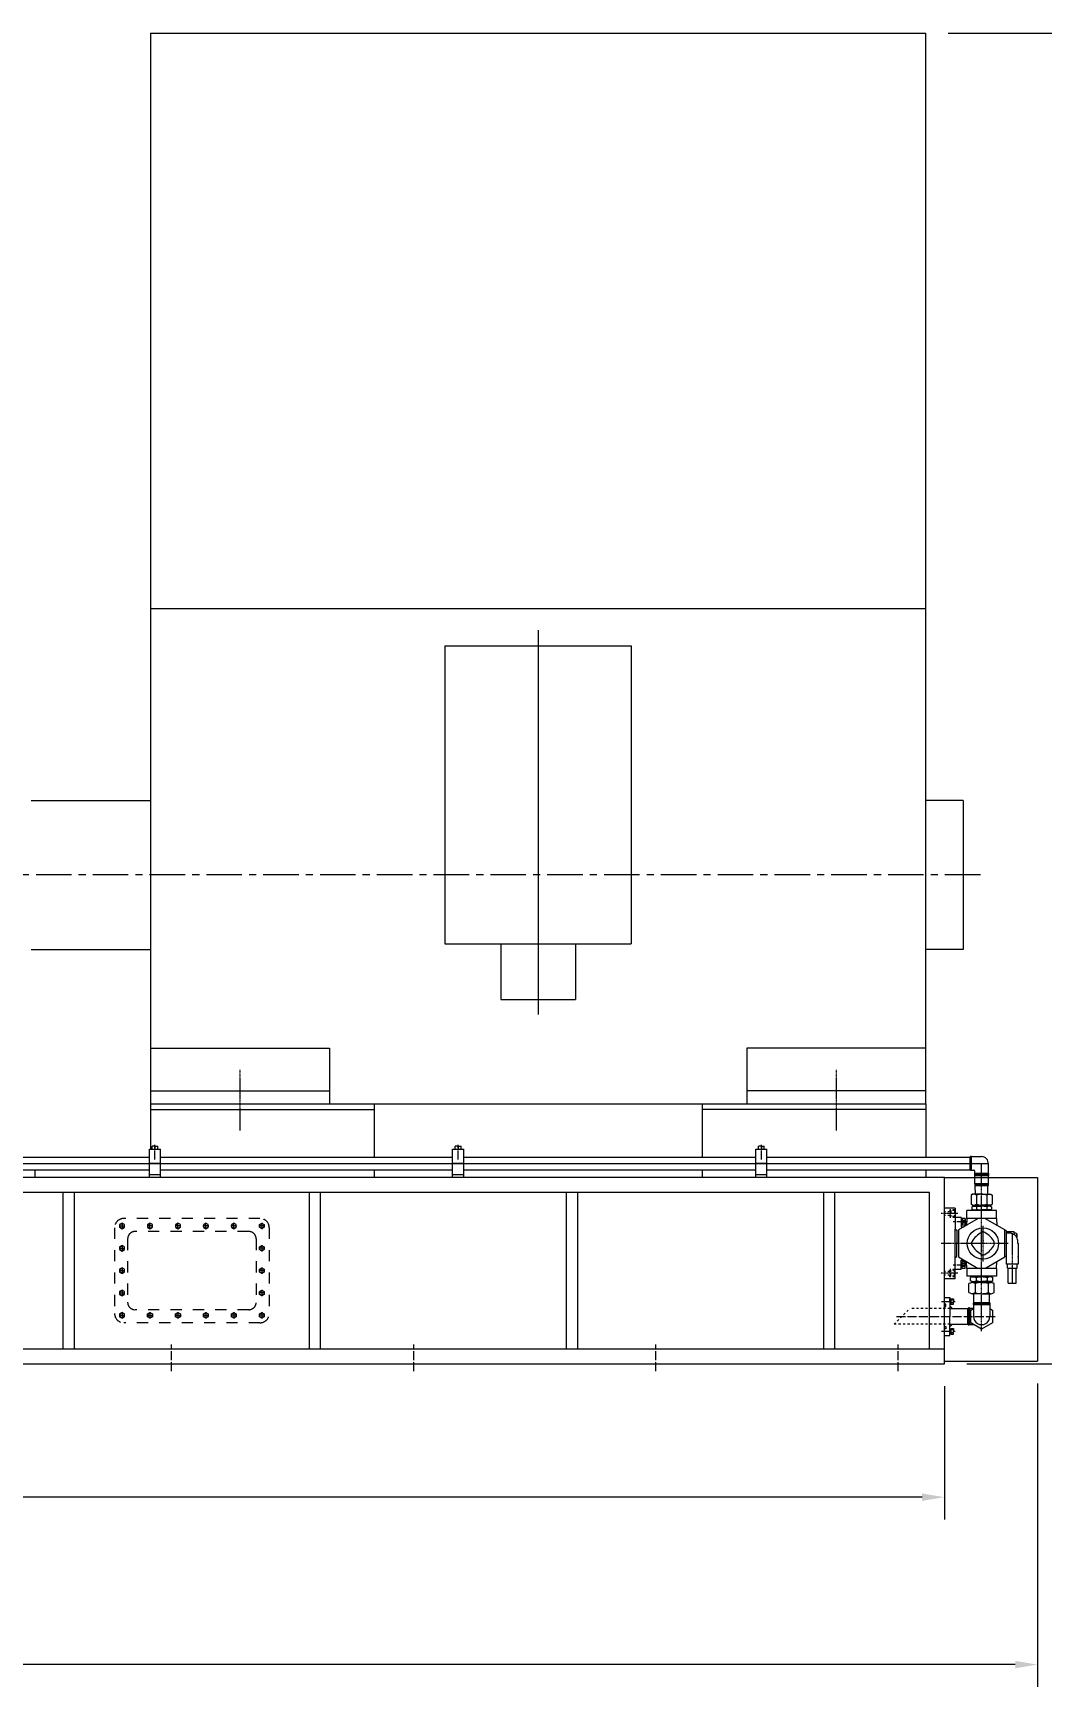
# Model space of a CAD drawing. Header units: inches. Extents: x -7 to 38035, y 41 to 29026.
# Drawn here: x 32619 to 35326, y 12149 to 16589 of the extents above; entities that cross this region are included whole.
import ezdxf

# ---------------------------------------------------------------- set-up
doc = ezdxf.new("R2010")
doc.units = ezdxf.units.IN
doc.header["$MEASUREMENT"] = 0
for name, pattern in [('ACAD_ISO04W100', [30, 24, -3, 0, -3]), ('CENTER', [50.8, 31.75, -6.35, 6.35, -6.35]), ('CHAIN', [0.7087, 0.4724, -0.0591, 0.1181, -0.0591]), ('EB_DASH', [6, 3, -3])]:
    doc.linetypes.add(name, pattern=pattern)
doc.layers.get('Defpoints').update_dxf_attribs({"lineweight": 5})
doc.layers.add('CAXA1', color=5, linetype='CENTER', lineweight=5)
doc.styles.add('Roman', font='arial.ttf')
doc.styles.get("Standard").update_dxf_attribs({"font": 'arial.ttf'})
doc.dimstyles.new('ISO-25', dxfattribs={"dimscale": 30, "dimtxt": 1.5, "dimasz": 1.5, "dimexe": 2, "dimexo": 2, "dimtad": 1, "dimtih": 1, "dimtoh": 1, "dimdec": 1, "dimlfac": 0.03937, "dimdsep": 46, "dimtxsty": 'Standard', "dimcen": 2.5, "dimclrd": 7, "dimclre": 7, "dimclrt": 7, "dimadec": 0, "dimazin": 0, "dimtfac": 1, "dimtdec": 1, "dimtmove": 0, "dimatfit": 3, "dimfxl": 1, "dimlwd": 5, "dimlwe": 5, "dimarcsym": 0})

# ---------------------------------------------------------------- blocks, each defined once
blk = doc.blocks.new('*D252')
at = {"color": 7, "linetype": 'Continuous', "lineweight": 5, "transparency": 16777216}
for p, q in [((35074.1, 16589.4), (36169.6, 16589.4)), ((36109.6, 16529.4), (36109.6, 15105.5)), ((36109.6, 13076.9), (36109.6, 14853.6)), ((35124.1, 13016.9), (36169.6, 13016.9))]:
    blk.add_line(p, q, dxfattribs=at)
at = {"color": 7, "transparency": 16777216}
for points in [[(36099.6, 16529.4), (36119.6, 16529.4), (36109.6, 16589.4)], [(36099.6, 13076.9), (36119.6, 13076.9), (36109.6, 13016.9)]]:
    blk.add_solid(points, dxfattribs=at)
at = {"layer": 'Defpoints', "color": 0, "transparency": 16777216}
for p in [(35014.1, 16589.4), (35064.1, 13016.9), (36109.6, 13016.9)]:
    blk.add_point(p, dxfattribs=at)
at = {"color": 7, "lineweight": 5, "transparency": 16777216, "insert": (36109.6, 14979.6), "char_height": 210, "attachment_point": 5, "style": 'Roman'}
blk.add_mtext('140.7', dxfattribs=at)
blk = doc.blocks.new('*D245')
at = {"color": 7, "linetype": 'Continuous', "lineweight": 5, "transparency": 16777216}
for p, q in [((29979, 12956.9), (29979, 12598.6)), ((35064.1, 12956.9), (35064.1, 12598.6)), ((35004.1, 12658.6), (30039, 12658.6))]:
    blk.add_line(p, q, dxfattribs=at)
at = {"color": 7, "transparency": 16777216}
for points in [[(30039, 12668.6), (30039, 12648.6), (29979, 12658.6)], [(35004.1, 12668.6), (35004.1, 12648.6), (35064.1, 12658.6)]]:
    blk.add_solid(points, dxfattribs=at)
at = {"layer": 'Defpoints', "color": 0, "transparency": 16777216}
for p in [(29979, 13016.9), (35064.1, 13016.9), (29979, 12658.6)]:
    blk.add_point(p, dxfattribs=at)
at = {"color": 7, "lineweight": 5, "transparency": 16777216, "insert": (31982.7, 12782.4), "char_height": 210, "attachment_point": 5, "style": 'Roman'}
blk.add_mtext('A', dxfattribs=at)
blk = doc.blocks.new('*D253')
at = {"color": 7, "linetype": 'Continuous', "lineweight": 5, "transparency": 16777216}
for p, q in [((26891.1, 13317.8), (26891.1, 12149.2)), ((35314.1, 12963.6), (35314.1, 12149.2)), ((35254.1, 12209.2), (26951.1, 12209.2))]:
    blk.add_line(p, q, dxfattribs=at)
at = {"color": 7, "transparency": 16777216}
for points in [[(26951.1, 12219.2), (26951.1, 12199.2), (26891.1, 12209.2)], [(35254.1, 12219.2), (35254.1, 12199.2), (35314.1, 12209.2)]]:
    blk.add_solid(points, dxfattribs=at)
at = {"layer": 'Defpoints', "color": 0, "transparency": 16777216}
for p in [(26891.1, 13377.8), (35314.1, 13023.6), (26891.1, 12209.2)]:
    blk.add_point(p, dxfattribs=at)
at = {"color": 7, "lineweight": 5, "transparency": 16777216, "insert": (31972, 12332.9), "char_height": 210, "attachment_point": 5, "style": 'Roman'}
blk.add_mtext('B', dxfattribs=at)

msp = doc.modelspace()

# ---------------------------------------------------------------- linework, layer by layer
at = {"color": 7, "lineweight": 5}
for p, q in [((32934.09, 16589.4), (35014.09, 16589.4)), ((32934.09, 16589.4), (32934.09, 13714.4)), ((35014.09, 13714.4), (35014.09, 16589.4)), ((32934.09, 15044.4), (35014.09, 15044.4)), ((33724.09, 14944.4), (34224.09, 14944.4)), ((33724.09, 14944.4), (33724.09, 14144.4)), ((34224.09, 14944.4), (34224.09, 14144.4)), ((32614.09, 14529.4), (32934.09, 14529.4)), ((35114.09, 14529.4), (35014.09, 14529.4)), ((35114.09, 14529.4), (35114.09, 14129.4)), ((32614.09, 14129.4), (32934.09, 14129.4)), ((33724.09, 14144.4), (34224.09, 14144.4)), ((33874.09, 14144.4), (33874.09, 13994.4)), ((34074.09, 14144.4), (34074.09, 13994.4)), ((35114.09, 14129.4), (35014.09, 14129.4)), ((33874.09, 13994.4), (34074.09, 13994.4)), ((32934.09, 13864.4), (33414.09, 13864.4)), ((33414.09, 13864.4), (33414.09, 13714.4)), ((35014.09, 13864.4), (34534.09, 13864.4)), ((34534.09, 13864.4), (34534.09, 13714.4)), ((32934.09, 13749.4), (33414.09, 13749.4)), ((35014.09, 13749.4), (34534.09, 13749.4)), ((32934.09, 13714.4), (35014.09, 13714.4)), ((32934.09, 13714.4), (32934.09, 13699.4)), ((32934.09, 13699.4), (33534.09, 13699.4)), ((32934.09, 13699.4), (32934.09, 13592.88)), ((33534.09, 13714.4), (33534.09, 13699.4)), ((33534.09, 13699.4), (33534.09, 13571.88)), ((34414.09, 13714.4), (34414.09, 13699.4)), ((35014.09, 13699.4), (34414.09, 13699.4)), ((34414.09, 13699.4), (34414.09, 13571.88)), ((35014.09, 13714.4), (35014.09, 13699.4)), ((35014.09, 13699.4), (35014.09, 13571.88)), ((32931.22, 13516.88), (32931.22, 13592.88)), ((32931.22, 13592.88), (32961.22, 13592.88)), ((32946.22, 13600.88), (32938.42, 13600.88)), ((32938.42, 13592.88), (32938.42, 13600.88)), ((32946.22, 13600.88), (32954.01, 13600.88)), ((32946.22, 13600.88), (32946.22, 13592.88)), ((32954.01, 13592.88), (32954.01, 13600.88)), ((32961.22, 13516.88), (32961.22, 13592.88)), ((33744.64, 13516.88), (33744.64, 13592.88)), ((33744.64, 13592.88), (33774.64, 13592.88)), ((33759.64, 13600.88), (33751.84, 13600.88)), ((33751.84, 13592.88), (33751.84, 13600.88)), ((33759.64, 13600.88), (33767.43, 13600.88)), ((33759.64, 13600.88), (33759.64, 13592.88)), ((33767.43, 13592.88), (33767.43, 13600.88)), ((33774.64, 13516.88), (33774.64, 13592.88)), ((34558.06, 13516.88), (34558.06, 13592.88)), ((34558.06, 13592.88), (34588.06, 13592.88)), ((34573.06, 13600.88), (34565.27, 13600.88)), ((34565.27, 13592.88), (34565.27, 13600.88)), ((34573.06, 13600.88), (34580.85, 13600.88)), ((34573.06, 13600.88), (34573.06, 13592.88)), ((34580.85, 13592.88), (34580.85, 13600.88)), ((34588.06, 13516.88), (34588.06, 13592.88)), ((32247.8, 13571.88), (32931.22, 13571.88)), ((32961.22, 13554.88), (32931.22, 13554.88)), ((32961.22, 13571.88), (33744.64, 13571.88)), ((33774.64, 13554.88), (33744.64, 13554.88)), ((33774.64, 13571.88), (34558.06, 13571.88)), ((34588.06, 13554.88), (34558.06, 13554.88)), ((34588.06, 13571.88), (35132.07, 13571.88)), ((35134.09, 13568.38), (35132.07, 13571.88)), ((35132.07, 13571.88), (35132.07, 13537.88)), ((35134.09, 13568.38), (35137.24, 13572.88)), ((35134.09, 13554.88), (35134.09, 13568.38)), ((35134.09, 13567.38), (35134.09, 13568.38)), ((35134.09, 13554.88), (35134.09, 13541.38)), ((35137.24, 13572.88), (35164.09, 13572.88)), ((35137.24, 13536.88), (35137.24, 13572.88)), ((35182.06, 13527.96), (35182.06, 13553.8)), ((35064.09, 13516.88), (31628.63, 13516.88)), ((32247.8, 13537.88), (32931.22, 13537.88)), ((32624.64, 13516.88), (32624.64, 13537.88)), ((32931.22, 13524.88), (32961.22, 13524.88)), ((32961.22, 13537.88), (33744.64, 13537.88)), ((33534.09, 13537.88), (33534.09, 13516.88)), ((33744.64, 13524.88), (33774.64, 13524.88)), ((33774.64, 13537.88), (34558.06, 13537.88)), ((34414.09, 13537.88), (34414.09, 13516.88)), ((34558.06, 13524.88), (34588.06, 13524.88)), ((34588.06, 13537.88), (35132.07, 13537.88)), ((35014.09, 13537.88), (35014.09, 13516.88)), ((35064.09, 13016.88), (35064.09, 13516.88)), ((35064.09, 13056.88), (35064.09, 13516.88)), ((35064.09, 13516.88), (35314.09, 13516.88)), ((35134.09, 13541.38), (35132.07, 13537.88)), ((35134.09, 13541.38), (35137.24, 13536.88)), ((35137.24, 13536.88), (35143.12, 13536.88)), ((35146.12, 13527.96), (35146.12, 13533.88)), ((35150.53, 13524.88), (35146.12, 13527.96)), ((35182.06, 13527.96), (35146.12, 13527.96)), ((35150.53, 13524.88), (35146.12, 13521.79)), ((35146.12, 13499.96), (35146.12, 13521.79)), ((35182.06, 13521.79), (35146.12, 13521.79)), ((35150.53, 13496.88), (35146.12, 13499.96)), ((35182.06, 13499.96), (35146.12, 13499.96)), ((35150.53, 13524.88), (35177.65, 13524.88)), ((35177.65, 13524.88), (35182.06, 13527.96)), ((35177.65, 13524.88), (35182.06, 13521.79)), ((35177.65, 13496.88), (35182.06, 13499.96)), ((35182.06, 13499.96), (35182.06, 13521.79)), ((35314.09, 13516.88), (35314.09, 13023.61)), ((35024.09, 13476.88), (30895.41, 13476.88)), ((32700.46, 13056.88), (32700.46, 13476.88)), ((32730.46, 13056.88), (32730.46, 13476.88)), ((33360.46, 13056.88), (33360.46, 13476.88)), ((33390.46, 13056.88), (33390.46, 13476.88)), ((34050.46, 13056.88), (34050.46, 13476.88)), ((34080.46, 13056.88), (34080.46, 13476.88)), ((34740.46, 13056.88), (34740.46, 13476.88)), ((34770.46, 13056.88), (34770.46, 13476.88)), ((35024.09, 13056.88), (35024.09, 13476.88)), ((35135.83, 13469.73), (35135.8, 13445.11)), ((35135.83, 13469.73), (35135.8, 13445.11)), ((35139.62, 13471.92), (35135.83, 13469.73)), ((35139.62, 13471.92), (35135.83, 13469.73)), ((35164.13, 13471.9), (35139.62, 13471.92)), ((35164.13, 13471.9), (35139.62, 13471.92)), ((35150.53, 13496.88), (35147.03, 13494.86)), ((35181.06, 13494.91), (35147.12, 13494.91)), ((35147.13, 13471.91), (35147.12, 13494.91)), ((35149.98, 13469.72), (35149.95, 13445.1)), ((35149.98, 13469.72), (35149.95, 13445.1)), ((35177.65, 13496.88), (35150.53, 13496.88)), ((35164.05, 13471.9), (35188.55, 13471.92)), ((35164.05, 13471.9), (35188.55, 13471.92)), ((35177.65, 13496.88), (35181.06, 13494.91)), ((35178.2, 13469.72), (35178.22, 13445.1)), ((35178.2, 13469.72), (35178.22, 13445.1)), ((35181.04, 13471.91), (35181.06, 13494.91)), ((35188.55, 13471.92), (35192.35, 13469.73)), ((35188.55, 13471.92), (35192.35, 13469.73)), ((35192.35, 13469.73), (35192.37, 13445.11)), ((35192.35, 13469.73), (35192.37, 13445.11)), ((35064.09, 13251.88), (35064.09, 13441.88)), ((35092.99, 13434.88), (35064.09, 13434.88)), ((35092.99, 13434.88), (35092.99, 13377.73)), ((35108.99, 13409.88), (35092.99, 13409.88)), ((35108.99, 13409.88), (35108.99, 13384.83)), ((35124.54, 13406.88), (35124.54, 13427.88)), ((35203.64, 13427.88), (35124.54, 13427.88)), ((35203.64, 13427.88), (35124.54, 13427.88)), ((35139.59, 13442.92), (35135.8, 13445.11)), ((35139.59, 13442.92), (35135.8, 13445.11)), ((35141.1, 13439.88), (35137.8, 13437.98)), ((35137.8, 13437.98), (35137.8, 13431.78)), ((35141.1, 13429.88), (35137.8, 13431.78)), ((35139.59, 13442.92), (35164.1, 13442.9)), ((35139.59, 13442.92), (35164.1, 13442.9)), ((35141.1, 13439.88), (35164.09, 13439.88)), ((35141.1, 13429.88), (35164.09, 13429.88)), ((35143.09, 13427.88), (35143.09, 13429.88)), ((35144.6, 13442.91), (35144.6, 13439.88)), ((35144.6, 13442.91), (35144.6, 13439.88)), ((35149.95, 13437.89), (35149.95, 13431.87)), ((35188.58, 13442.92), (35164.07, 13442.9)), ((35188.58, 13442.92), (35164.07, 13442.9)), ((35187.08, 13439.88), (35164.09, 13439.88)), ((35187.08, 13429.88), (35164.09, 13429.88)), ((35178.23, 13437.89), (35178.23, 13431.87)), ((35183.57, 13442.91), (35183.58, 13439.88)), ((35183.57, 13442.91), (35183.58, 13439.88)), ((35185.09, 13427.88), (35185.09, 13429.88)), ((35187.08, 13439.88), (35190.38, 13437.98)), ((35187.08, 13429.88), (35190.38, 13431.78)), ((35188.58, 13442.92), (35192.37, 13445.11)), ((35188.58, 13442.92), (35192.37, 13445.11)), ((35190.38, 13437.98), (35190.38, 13431.78)), ((35203.64, 13406.88), (35203.64, 13427.88)), ((35203.64, 13406.88), (35203.64, 13427.88)), ((35092.99, 13244.88), (35092.99, 13377.73)), ((35092.99, 13377.73), (35097.4, 13375.11)), ((35097.4, 13375.11), (35097.4, 13339.88)), ((35155.14, 13406.88), (35101.59, 13375.96)), ((35101.59, 13375.96), (35101.59, 13303.79)), ((35111.49, 13405.57), (35108.99, 13405.57)), ((35111.49, 13397.16), (35108.99, 13399.34)), ((35111.49, 13396.39), (35108.99, 13398.58)), ((35111.49, 13390.18), (35108.99, 13390.18)), ((35108.99, 13384.83), (35116.95, 13384.83)), ((35119.49, 13406.88), (35111.49, 13406.88)), ((35111.49, 13406.88), (35111.49, 13388.88)), ((35119.49, 13401.83), (35111.49, 13401.83)), ((35119.49, 13393.92), (35111.49, 13393.92)), ((35119.49, 13388.88), (35111.49, 13388.88)), ((35119.49, 13406.88), (35119.49, 13388.88)), ((35124.54, 13406.88), (35123.22, 13388.45)), ((35203.64, 13406.88), (35124.54, 13406.88)), ((35226.59, 13375.96), (35173.04, 13406.88)), ((35203.64, 13406.88), (35204.95, 13388.45)), ((35226.59, 13303.79), (35226.59, 13375.96)), ((35229.99, 13374.88), (35226.59, 13374.88)), ((35229.99, 13374.88), (35229.99, 13296.27)), ((35229.99, 13371.88), (35250.49, 13371.88)), ((35243.21, 13367.39), (35229.99, 13367.39)), ((35244.71, 13365.85), (35244.71, 13365.89)), ((35250.49, 13371.88), (35250.49, 13363.15)), ((35256.16, 13367.39), (35250.49, 13367.39)), ((35258.16, 13357.24), (35258.16, 13365.39)), ((35258.16, 13365.39), (35258.16, 13357.24)), ((35097.4, 13304.64), (35097.4, 13339.88)), ((35260.48, 13349.38), (35260.48, 13340.88)), ((35260.48, 13340.88), (35261.74, 13340.88)), ((35261.74, 13340.88), (35261.74, 13304.88)), ((35092.99, 13302.02), (35097.4, 13304.64)), ((35101.59, 13303.79), (35155.14, 13272.88)), ((35108.99, 13269.88), (35108.99, 13294.92)), ((35108.99, 13294.92), (35116.95, 13294.92)), ((35111.49, 13289.57), (35108.99, 13289.57)), ((35111.49, 13281.16), (35108.99, 13283.34)), ((35111.49, 13280.39), (35108.99, 13282.58)), ((35119.49, 13290.88), (35111.49, 13290.88)), ((35111.49, 13272.88), (35111.49, 13290.88)), ((35119.49, 13285.83), (35111.49, 13285.83)), ((35119.49, 13277.92), (35111.49, 13277.92)), ((35119.49, 13272.88), (35119.49, 13290.88)), ((35124.54, 13272.88), (35123.22, 13291.3)), ((35173.04, 13272.88), (35226.59, 13303.79)), ((35203.64, 13272.88), (35204.95, 13291.3)), ((35229.99, 13304.88), (35226.59, 13304.88)), ((35229.99, 13304.88), (35229.99, 13296.27)), ((35229.99, 13302.88), (35229.99, 13283.88)), ((35261.99, 13283.88), (35229.99, 13283.88)), ((35232.99, 13273.38), (35232.99, 13283.88)), ((35258.99, 13273.38), (35258.99, 13283.88)), ((35261.99, 13304.88), (35261.74, 13304.88)), ((35261.99, 13304.88), (35261.99, 13283.88)), ((35261.99, 13302.88), (35261.99, 13304.88)), ((35092.99, 13244.88), (35064.09, 13244.88)), ((35108.99, 13269.88), (35092.99, 13269.88)), ((35111.49, 13274.18), (35108.99, 13274.18)), ((35119.49, 13272.88), (35111.49, 13272.88)), ((35203.64, 13272.88), (35124.54, 13272.88)), ((35124.54, 13272.88), (35124.54, 13251.88)), ((35164.09, 13251.88), (35124.54, 13251.88)), ((35164.09, 13251.88), (35124.54, 13251.88)), ((35130.09, 13207.88), (35130.09, 13231.88)), ((35137.1, 13249.88), (35133.8, 13247.98)), ((35133.8, 13239.78), (35133.8, 13247.98)), ((35137.1, 13237.88), (35133.8, 13239.78)), ((35137.1, 13249.88), (35164.09, 13249.88)), ((35137.1, 13237.88), (35164.09, 13237.88)), ((35137.63, 13251.88), (35137.63, 13249.88)), ((35164.08, 13234.88), (35138.46, 13234.88)), ((35139.19, 13234.88), (35139.19, 13237.88)), ((35146.83, 13231.88), (35146.83, 13207.88)), ((35149.43, 13247.89), (35149.43, 13239.87)), ((35203.64, 13251.88), (35164.09, 13251.88)), ((35191.08, 13249.88), (35164.09, 13249.88)), ((35191.08, 13237.88), (35164.09, 13237.88)), ((35164.09, 13234.88), (35189.72, 13234.88)), ((35178.75, 13247.89), (35178.75, 13239.87)), ((35181.34, 13231.88), (35181.34, 13207.88)), ((35203.64, 13251.88), (35185.08, 13251.88)), ((35188.98, 13234.88), (35188.98, 13237.88)), ((35190.54, 13251.88), (35190.54, 13249.88)), ((35191.08, 13249.88), (35194.38, 13247.98)), ((35191.08, 13237.88), (35194.38, 13239.78)), ((35194.38, 13239.78), (35194.38, 13247.98)), ((35198.08, 13207.88), (35198.08, 13231.88)), ((35203.64, 13272.88), (35203.64, 13251.88)), ((35203.64, 13272.88), (35203.64, 13251.88)), ((35232.99, 13273.38), (35258.99, 13273.38)), ((35234.99, 13233.38), (35234.99, 13273.38)), ((35234.99, 13233.38), (35256.99, 13233.38)), ((35256.99, 13233.38), (35256.99, 13273.38)), ((35064.09, 13194.88), (35079.09, 13194.88)), ((35079.09, 13194.88), (35079.09, 13143.88)), ((35079.09, 13183.88), (35079.09, 13191.38)), ((35081.59, 13190.44), (35079.09, 13190.44)), ((35081.59, 13191.38), (35088.59, 13191.38)), ((35081.59, 13191.38), (35081.59, 13176.38)), ((35088.59, 13187.63), (35081.59, 13187.63)), ((35088.59, 13191.38), (35088.59, 13183.88)), ((35164.08, 13204.88), (35138.46, 13204.88)), ((35143.09, 13181.39), (35143.09, 13204.88)), ((35164.09, 13222.95), (35164.08, 13222.95)), ((35164.09, 13222.95), (35164.08, 13222.95)), ((35164.09, 13204.88), (35189.72, 13204.88)), ((35185.08, 13181.39), (35185.08, 13204.88)), ((35081.59, 13183.16), (35079.09, 13185.36)), ((35081.59, 13182.34), (35079.09, 13184.55)), ((35081.59, 13177.32), (35079.09, 13177.32)), ((35079.09, 13164.88), (35127.07, 13164.88)), ((35079.09, 13092.88), (35079.09, 13143.88)), ((35088.59, 13180.13), (35081.59, 13180.13)), ((35081.59, 13176.38), (35088.59, 13176.38)), ((35088.59, 13176.38), (35088.59, 13183.88)), ((35129.09, 13161.38), (35127.07, 13164.88)), ((35127.07, 13122.89), (35127.07, 13164.88)), ((35132.24, 13165.89), (35129.09, 13161.38)), ((35129.09, 13161.38), (35129.09, 13143.88)), ((35129.09, 13126.39), (35129.09, 13143.89)), ((35132.24, 13165.88), (35142.09, 13165.88)), ((35132.24, 13165.88), (35132.24, 13121.88)), ((35132.24, 13121.88), (35132.24, 13165.88)), ((35146.59, 13178.88), (35142.09, 13175.73)), ((35142.09, 13175.73), (35186.09, 13175.73)), ((35142.09, 13175.73), (35142.09, 13143.88)), ((35143.09, 13181.39), (35164.09, 13181.39)), ((35143.09, 13181.39), (35185.08, 13181.39)), ((35143.09, 13181.39), (35146.59, 13178.88)), ((35146.59, 13178.88), (35164.09, 13178.88)), ((35181.58, 13178.88), (35164.08, 13178.88)), ((35164.09, 13178.88), (35164.09, 13178.88)), ((35185.08, 13181.39), (35181.58, 13178.88)), ((35181.58, 13178.88), (35186.08, 13175.73)), ((35186.08, 13175.73), (35186.08, 13143.88)), ((35079.09, 13122.89), (35127.07, 13122.89)), ((35081.59, 13103.16), (35079.09, 13105.36)), ((35081.59, 13102.34), (35079.09, 13104.55)), ((35081.59, 13111.38), (35088.59, 13111.38)), ((35081.59, 13111.38), (35081.59, 13096.38)), ((35088.59, 13107.63), (35081.59, 13107.63)), ((35088.59, 13100.13), (35081.59, 13100.13)), ((35088.59, 13111.38), (35088.59, 13103.88)), ((35088.59, 13096.38), (35088.59, 13103.88)), ((35129.09, 13126.38), (35127.07, 13122.89)), ((35132.24, 13121.88), (35129.09, 13126.38)), ((35132.24, 13121.88), (35143.31, 13121.88)), ((29978.96, 13056.88), (35064.09, 13056.88)), ((35064.09, 13092.88), (35079.09, 13092.88)), ((35081.59, 13096.38), (35088.59, 13096.38)), ((29978.96, 13016.88), (35064.09, 13016.88)), ((35064.09, 13023.61), (35314.09, 13023.61))]:
    msp.add_line(p, q, dxfattribs=at)
at = {"color": 7, "linetype": 'CHAIN', "lineweight": 5, "ltscale": 15}
for p, q in [((33974.09, 14986.24), (33974.09, 13954.82)), ((31938.14, 13554.88), (35182.09, 13554.88))]:
    msp.add_line(p, q, dxfattribs=at)
at = {"color": 7, "linetype": 'CHAIN', "lineweight": 5, "ltscale": 5}
for p, q in [((33174.09, 13806.16), (33174.09, 13642.83)), ((34774.09, 13806.16), (34774.09, 13642.83)), ((35164.09, 13104.27), (35164.09, 13554.88)), ((35100.05, 13419.88), (35055.09, 13419.88)), ((35167.99, 13291.4), (35167.99, 13387.09)), ((35245.99, 13367), (35245.99, 13231.65)), ((35235.08, 13339.88), (35055.09, 13339.88)), ((35100.05, 13259.88), (35055.09, 13259.88))]:
    msp.add_line(p, q, dxfattribs=at)
at = {"color": 7, "linetype": 'ACAD_ISO04W100', "lineweight": 5}
for p, q in [((32946.22, 13565.11), (32946.22, 13604.84)), ((33759.64, 13565.11), (33759.64, 13604.84)), ((34573.06, 13565.11), (34573.06, 13604.84)), ((35122.33, 13397.88), (35087.93, 13397.88)), ((35122.33, 13281.88), (35087.93, 13281.88)), ((34935.37, 13143.88), (35201.7, 13143.88)), ((35056.32, 13183.88), (35092.68, 13183.88)), ((35056.32, 13103.88), (35092.68, 13103.88)), ((32990.41, 12996.71), (32990.41, 13068.69)), ((33640.41, 12996.71), (33640.41, 13068.69)), ((34290.41, 12996.71), (34290.41, 13068.69)), ((34940.41, 12996.71), (34940.41, 13068.69))]:
    msp.add_line(p, q, dxfattribs=at)
at = {"color": 7, "linetype": 'EB_DASH', "lineweight": 5, "ltscale": 2}
for p, q in [((35079.09, 13424.88), (35064.09, 13424.88)), ((35079.09, 13414.88), (35064.09, 13414.88)), ((35079.09, 13429.88), (35079.09, 13409.88)), ((35092.99, 13429.88), (35079.09, 13429.88)), ((35081.59, 13427.57), (35079.09, 13427.57)), ((35081.59, 13419.16), (35079.09, 13421.34)), ((35081.59, 13418.39), (35079.09, 13420.58)), ((35081.59, 13412.18), (35079.09, 13412.18)), ((35092.99, 13409.88), (35079.09, 13409.88)), ((35091.59, 13427.88), (35081.59, 13427.88)), ((35081.59, 13427.88), (35081.59, 13411.88)), ((35091.59, 13411.88), (35081.59, 13411.88)), ((35091.59, 13427.88), (35091.59, 13411.88)), ((35079.09, 13264.88), (35064.09, 13264.88)), ((35079.09, 13254.88), (35064.09, 13254.88)), ((35079.09, 13249.88), (35079.09, 13269.88)), ((35092.99, 13269.88), (35079.09, 13269.88)), ((35081.59, 13267.57), (35079.09, 13267.57)), ((35081.59, 13259.16), (35079.09, 13261.34)), ((35081.59, 13258.39), (35079.09, 13260.58)), ((35081.59, 13252.18), (35079.09, 13252.18)), ((35092.99, 13249.88), (35079.09, 13249.88)), ((35081.59, 13251.88), (35081.59, 13267.88)), ((35091.59, 13267.88), (35081.59, 13267.88)), ((35091.59, 13251.88), (35081.59, 13251.88)), ((35091.59, 13251.88), (35091.59, 13267.88)), ((34929.09, 13122.89), (34971.07, 13164.88)), ((35079.09, 13164.88), (34971.07, 13164.88)), ((35067.79, 13177.18), (35064.09, 13177.18)), ((35064.09, 13170.88), (35067.79, 13170.88)), ((35067.79, 13170.88), (35067.79, 13177.18)), ((35079.09, 13122.89), (34929.09, 13122.89)), ((35064.09, 13116.88), (35067.79, 13116.88)), ((35067.79, 13110.58), (35064.09, 13110.58)), ((35067.79, 13116.88), (35067.79, 13110.58))]:
    msp.add_line(p, q, dxfattribs=at)
at = {"color": 7, "linetype": 'EB_DASH', "lineweight": 5, "ltscale": 10}
for p, q in [((32837.96, 13381.88), (32837.96, 13151.88)), ((32850.46, 13386.88), (32865.46, 13386.88)), ((32857.96, 13395.36), (32857.96, 13378.52)), ((33227.96, 13406.88), (32862.96, 13406.88)), ((33197.96, 13371.88), (32892.96, 13371.88)), ((32940.46, 13386.94), (32925.46, 13386.94)), ((32932.96, 13378.46), (32932.96, 13395.29)), ((33015.46, 13386.94), (33000.46, 13386.94)), ((33007.96, 13378.46), (33007.96, 13395.29)), ((33090.46, 13386.94), (33075.46, 13386.94)), ((33082.96, 13378.46), (33082.96, 13395.29)), ((33165.46, 13386.88), (33150.46, 13386.88)), ((33163.66, 13386.88), (33152.25, 13386.88)), ((33157.96, 13378.4), (33157.96, 13395.23)), ((33157.96, 13381.18), (33157.96, 13392.58)), ((33240.46, 13386.88), (33225.46, 13386.88)), ((33232.96, 13395.36), (33232.96, 13378.52)), ((33252.96, 13381.88), (33252.96, 13151.88)), ((32850.46, 13326.88), (32865.46, 13326.88)), ((32852.25, 13326.88), (32863.66, 13326.88)), ((32857.96, 13335.36), (32857.96, 13318.52)), ((32857.96, 13332.58), (32857.96, 13321.18)), ((32872.96, 13351.88), (32872.96, 13181.88)), ((33217.96, 13351.88), (33217.96, 13181.88)), ((33240.46, 13326.88), (33225.46, 13326.88)), ((33238.66, 13326.88), (33227.25, 13326.88)), ((33232.96, 13335.36), (33232.96, 13318.52)), ((33232.96, 13332.58), (33232.96, 13321.18)), ((32850.46, 13266.88), (32865.46, 13266.88)), ((32852.25, 13266.88), (32863.66, 13266.88)), ((32857.96, 13275.36), (32857.96, 13258.52)), ((32857.96, 13272.58), (32857.96, 13261.18)), ((33240.46, 13266.88), (33225.46, 13266.88)), ((33238.66, 13266.88), (33227.25, 13266.88)), ((33232.96, 13275.36), (33232.96, 13258.52)), ((33232.96, 13272.58), (33232.96, 13261.18)), ((32850.46, 13206.88), (32865.46, 13206.88)), ((32852.25, 13206.88), (32863.66, 13206.88)), ((32857.96, 13215.36), (32857.96, 13198.52)), ((32857.96, 13212.58), (32857.96, 13201.18)), ((33240.46, 13206.88), (33225.46, 13206.88)), ((33238.66, 13206.88), (33227.25, 13206.88)), ((33232.96, 13215.36), (33232.96, 13198.52)), ((33232.96, 13212.58), (33232.96, 13201.18)), ((32850.46, 13146.88), (32865.46, 13146.88)), ((32852.25, 13146.88), (32863.66, 13146.88)), ((32857.96, 13155.36), (32857.96, 13138.52)), ((32857.96, 13152.58), (32857.96, 13141.18)), ((33197.96, 13161.88), (32892.96, 13161.88)), ((32940.46, 13146.82), (32925.46, 13146.82)), ((32932.96, 13155.29), (32932.96, 13138.46)), ((33015.46, 13146.82), (33000.46, 13146.82)), ((33007.96, 13155.29), (33007.96, 13138.46)), ((33090.46, 13146.82), (33075.46, 13146.82)), ((33082.96, 13155.29), (33082.96, 13138.46)), ((33165.46, 13146.88), (33150.46, 13146.88)), ((33163.66, 13146.88), (33152.25, 13146.88)), ((33157.96, 13155.36), (33157.96, 13138.52)), ((33157.96, 13152.58), (33157.96, 13141.18)), ((33240.46, 13146.88), (33225.46, 13146.88)), ((33238.66, 13146.88), (33227.25, 13146.88)), ((33232.96, 13155.36), (33232.96, 13138.52)), ((33232.96, 13152.58), (33232.96, 13141.18)), ((33227.96, 13126.88), (32862.96, 13126.88))]:
    msp.add_line(p, q, dxfattribs=at)
for points in [[(32857.96, 13379.38), (32864.45, 13383.13), (32864.45, 13390.63), (32857.96, 13394.38), (32851.46, 13390.63), (32851.46, 13383.13)], [(32932.96, 13394.44), (32926.46, 13390.69), (32926.46, 13383.19), (32932.96, 13379.44), (32939.45, 13383.19), (32939.45, 13390.69)], [(33007.96, 13394.44), (33001.46, 13390.69), (33001.46, 13383.19), (33007.96, 13379.44), (33014.45, 13383.19), (33014.45, 13390.69)], [(33082.96, 13394.44), (33076.46, 13390.69), (33076.46, 13383.19), (33082.96, 13379.44), (33089.45, 13383.19), (33089.45, 13390.69)], [(33157.96, 13394.38), (33151.46, 13390.63), (33151.46, 13383.13), (33157.96, 13379.38), (33164.45, 13383.13), (33164.45, 13390.63)], [(33232.96, 13379.38), (33226.46, 13383.13), (33226.46, 13390.63), (33232.96, 13394.38), (33239.45, 13390.63), (33239.45, 13383.13)], [(32857.96, 13319.38), (32864.45, 13323.13), (32864.45, 13330.63), (32857.96, 13334.38), (32851.46, 13330.63), (32851.46, 13323.13)], [(33232.96, 13319.38), (33226.46, 13323.13), (33226.46, 13330.63), (33232.96, 13334.38), (33239.45, 13330.63), (33239.45, 13323.13)], [(32857.96, 13259.38), (32864.45, 13263.13), (32864.45, 13270.63), (32857.96, 13274.38), (32851.46, 13270.63), (32851.46, 13263.13)], [(33232.96, 13259.38), (33226.46, 13263.13), (33226.46, 13270.63), (33232.96, 13274.38), (33239.45, 13270.63), (33239.45, 13263.13)], [(32857.96, 13199.38), (32864.45, 13203.13), (32864.45, 13210.63), (32857.96, 13214.38), (32851.46, 13210.63), (32851.46, 13203.13)], [(33232.96, 13199.38), (33226.46, 13203.13), (33226.46, 13210.63), (33232.96, 13214.38), (33239.45, 13210.63), (33239.45, 13203.13)], [(32857.96, 13139.38), (32864.45, 13143.13), (32864.45, 13150.63), (32857.96, 13154.38), (32851.46, 13150.63), (32851.46, 13143.13)], [(32932.96, 13139.32), (32926.46, 13143.07), (32926.46, 13150.57), (32932.96, 13154.32), (32939.45, 13150.57), (32939.45, 13143.07)], [(33007.96, 13139.32), (33001.46, 13143.07), (33001.46, 13150.57), (33007.96, 13154.32), (33014.45, 13150.57), (33014.45, 13143.07)], [(33082.96, 13139.32), (33076.46, 13143.07), (33076.46, 13150.57), (33082.96, 13154.32), (33089.45, 13150.57), (33089.45, 13143.07)], [(33157.96, 13139.38), (33151.46, 13143.13), (33151.46, 13150.63), (33157.96, 13154.38), (33164.45, 13150.63), (33164.45, 13143.13)], [(33232.96, 13139.38), (33226.46, 13143.13), (33226.46, 13150.63), (33232.96, 13154.38), (33239.45, 13150.63), (33239.45, 13143.13)]]:
    msp.add_lwpolyline(points, close=True, dxfattribs=at)
at = {"color": 7, "lineweight": 5}
msp.add_lwpolyline([(35186.08, 13165.18), (35193.53, 13160.88), (35193.53, 13126.88), (35164.09, 13109.89), (35134.65, 13126.88), (35134.65, 13160.88), (35142.09, 13165.18)], dxfattribs=at)
at = {"color": 7, "linetype": 'EB_DASH', "lineweight": 5, "ltscale": 10}
for centre in [(32857.96, 13386.94), (32932.96, 13386.88), (33007.96, 13386.88), (33082.96, 13386.88), (33157.96, 13386.82), (33232.96, 13386.94), (32857.96, 13326.94), (33232.96, 13326.94), (32857.96, 13266.94), (33232.96, 13266.94), (32857.96, 13206.94), (33232.96, 13206.94), (32857.96, 13146.94), (32932.96, 13146.88), (33007.96, 13146.88), (33082.96, 13146.88), (33157.96, 13146.94), (33232.96, 13146.94)]:
    msp.add_circle(centre, 6.15, dxfattribs=at)
at = {"color": 7, "lineweight": 5}
msp.add_circle((35167.58, 13339.88), 42, dxfattribs=at)
for centre, radius, start, end in [((35135.16, 13569.75), 3.75, 56.35444, 145.53304), ((35164.09, 13554.88), 18, 356.56559, 90), ((35135.16, 13540), 3.75, 214.46696, 303.64556), ((35143.12, 13533.88), 3, 0, 90), ((35149.19, 13524.88), 4.36, 134.87201, 225.12799), ((35148.57, 13497.82), 3.26, 138.86476, 243.4994), ((35179.6, 13497.82), 3.26, 296.5006, 41.13524), ((35178.98, 13524.88), 4.36, 314.87201, 45.12799), ((35142.89, 13459.39), 12.53, 55.56432, 124.33281), ((35142.89, 13459.39), 12.53, 55.56432, 124.33281), ((35164.09, 13425.07), 46.83, 89.94857, 107.53652), ((35164.09, 13425.07), 46.83, 89.94857, 107.53652), ((35164.09, 13425.07), 46.83, 72.46348, 90.05143), ((35164.09, 13425.07), 46.83, 72.46348, 90.05143), ((35185.28, 13459.39), 12.53, 55.66719, 124.43568), ((35185.28, 13459.39), 12.53, 55.66719, 124.43568), ((35142.89, 13455.44), 12.53, 235.56432, 304.33281), ((35142.89, 13455.44), 12.53, 235.56432, 304.33281), ((35143.85, 13429.56), 10.32, 53.7922, 118.48426), ((35143.85, 13440.2), 10.32, 241.51574, 306.2078), ((35164.14, 13489.72), 46.83, 252.36061, 269.94857), ((35164.14, 13489.72), 46.83, 252.36061, 269.94857), ((35165.3, 13380.14), 59.75, 91.15817, 104.88393), ((35165.3, 13489.62), 59.75, 255.11607, 268.84183), ((35164.03, 13489.72), 46.83, 270.05143, 287.63939), ((35164.03, 13489.72), 46.83, 270.05143, 287.63939), ((35162.88, 13380.14), 59.75, 75.11607, 88.84183), ((35162.88, 13489.62), 59.75, 271.15817, 284.88393), ((35185.29, 13455.44), 12.53, 235.66719, 304.43568), ((35185.29, 13455.44), 12.53, 235.66719, 304.43568), ((35184.32, 13429.56), 10.32, 61.51574, 126.2078), ((35184.32, 13440.2), 10.32, 233.7922, 298.48426), ((35198.15, 13308.85), 69.77, 119.6427, 149.25963), ((35167.99, 13363.38), 7.5, 51.87567, 125.43403), ((35142.22, 13314.72), 62.46, 27.21995, 60.87656), ((35243.21, 13365.89), 1.5, 0, 90), ((35246.71, 13365.85), 2, 180.00003, 267.49654), ((35256.16, 13365.39), 2, 0, 90), ((35144.08, 13339.88), 7.5, 141.87618, 218.12382), ((35198.15, 13370.92), 69.77, 210.74037, 240.3573), ((35142.22, 13365.05), 62.46, 299.12344, 332.78005), ((35191.08, 13339.88), 7.5, 332.46706, 27.53294), ((35245.99, 13349.38), 14.49, 0, 87.49662), ((35167.99, 13316.39), 7.5, 234.56321, 308.12709), ((35152.12, 13183.62), 53.05, 104.91691, 114.52925), ((35141.38, 13232.58), 17.29, 62.26612, 111.99703), ((35141.38, 13255.18), 17.29, 248.00297, 297.73388), ((35134.93, 13213.11), 22.22, 57.59831, 78.32237), ((35164.08, 13183.78), 51.09, 90, 109.73161), ((35164.78, 13190.14), 59.75, 91.15817, 104.88393), ((35164.78, 13297.62), 59.75, 255.11607, 268.84183), ((35164.09, 13183.78), 51.09, 70.26839, 90), ((35163.4, 13190.14), 59.75, 75.11607, 88.84183), ((35163.4, 13297.62), 59.75, 271.15817, 284.88393), ((35186.79, 13232.58), 17.29, 68.00297, 117.73388), ((35186.79, 13255.18), 17.29, 242.26612, 291.99703), ((35193.25, 13213.11), 22.22, 101.67763, 122.40169), ((35176.06, 13183.62), 53.05, 65.47075, 75.08309), ((35152.12, 13256.14), 53.05, 245.47075, 255.08309), ((35134.93, 13226.64), 22.22, 281.67763, 302.40169), ((35164.08, 13255.97), 51.09, 250.26839, 270), ((35164.09, 13255.97), 51.09, 270, 289.73161), ((35193.25, 13226.64), 22.22, 237.59831, 258.32237), ((35176.06, 13256.14), 53.05, 284.91691, 294.52925), ((35079.09, 13164.88), 5, 0, 90), ((35130.03, 13163.46), 3.28, 47.67301, 154.38251), ((35144.98, 13178.13), 3.76, 120.175, 219.71133), ((35164.09, 13143.88), 22, 179.00789, 0.99211), ((35183.2, 13178.13), 3.76, 320.28867, 59.825), ((35079.09, 13122.89), 5, 270, 0), ((35130.03, 13124.31), 3.28, 205.61749, 312.32699)]:
    msp.add_arc(centre, radius, start, end, dxfattribs=at)
at = {"color": 7, "linetype": 'EB_DASH', "lineweight": 5, "ltscale": 10}
for centre, radius, start, end in [((32862.96, 13381.88), 25, 90, 180), ((32892.96, 13351.88), 20, 90, 180), ((33197.96, 13351.88), 20, 0, 90), ((33227.96, 13381.88), 25, 0, 90), ((32862.96, 13151.88), 25, 180, 270), ((32892.96, 13181.88), 20, 180, 270), ((33197.96, 13181.88), 20, 270, 0), ((33227.96, 13151.88), 25, 270, 0)]:
    msp.add_arc(centre, radius, start, end, dxfattribs=at)
at = {"color": 7, "linetype": 'CHAIN', "lineweight": 5, "ltscale": 5}
msp.add_point((35167.99, 13346.88), dxfattribs=at)
msp.add_point((35167.99, 13346.88), dxfattribs=at)
at = {"layer": 'CAXA1', "linetype": 'CENTER', "lineweight": 5, "ltscale": 3}
msp.add_line((35160.82, 14329.4), (30882.42, 14329.4), dxfattribs=at)

# ---------------------------------------------------------------- dimensions: what is measured, and where the dimension line sits
at = {"color": 7, "lineweight": 5}
dim = msp.add_linear_dim(base=(36109.57, 13016.88), p1=(35014.09, 16589.4), p2=(35064.09, 13016.88), angle=90, dimstyle='ISO-25', override={"dimtxt": 7, "dimasz": 2, "dimpost": '\\X', "dimtxsty": 'Roman'}, dxfattribs=at)
dim.commit()
dim.dimension.update_dxf_attribs({"geometry": '*D252', "text_midpoint": (36109.57, 14979.55), "dimtype": 160})
for base, p1, p2, text, picture, middle in [((26891.1, 12209.19), (35314.09, 13023.61), (26891.1, 13377.8), 'B', '*D253', (31971.97, 12209.19)), ((29978.96, 12658.64), (35064.09, 13016.88), (29978.96, 13016.88), 'A', '*D245', (31982.69, 12658.64))]:
    dim = msp.add_linear_dim(base=base, p1=p1, p2=p2, angle=180, text=text, dimstyle='ISO-25', override={"dimtxt": 7, "dimasz": 2, "dimpost": '\\X', "dimtxsty": 'Roman'}, dxfattribs=at)
    dim.commit()
    dim.dimension.update_dxf_attribs({"geometry": picture, "text_midpoint": middle, "dimtype": 160})

doc.saveas('drawing.dxf')
